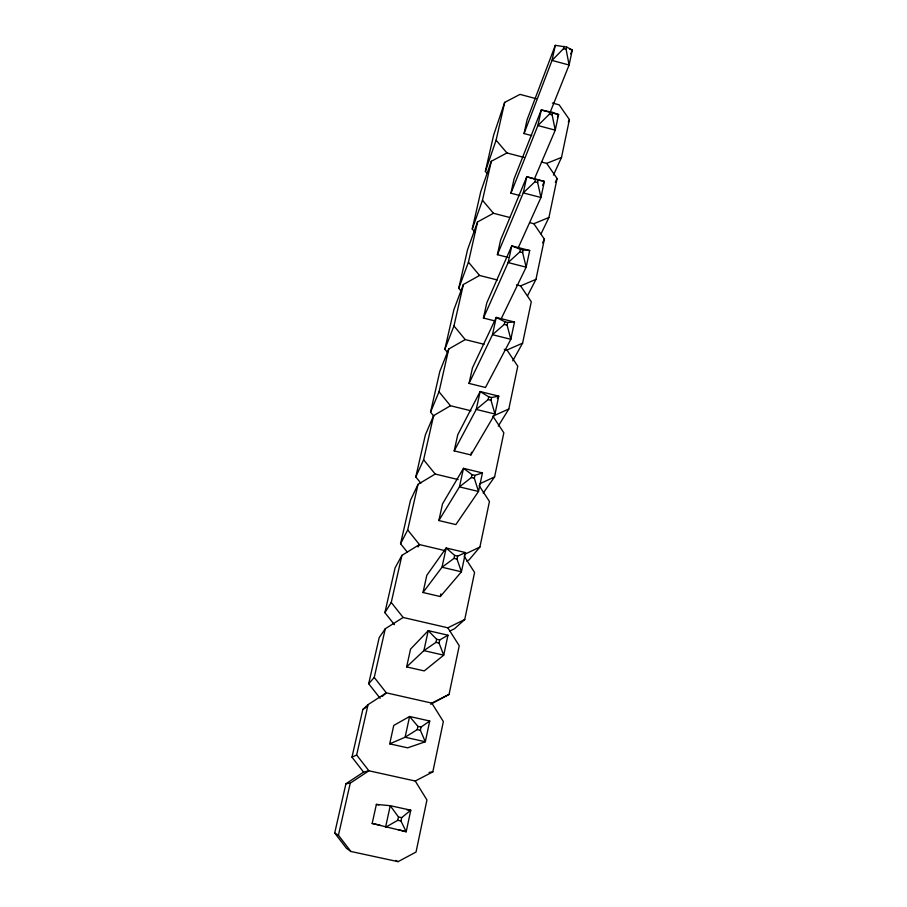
<?xml version="1.0" encoding="UTF-8"?>
<svg xmlns="http://www.w3.org/2000/svg" width="907" height="907" viewBox="0 0 907 907"><rect width="100%" height="100%" fill="white"/><g stroke="black" fill="none" stroke-linecap="round" stroke-linejoin="round"><path stroke-width="1.36" d="M415.236 781.018L426.936 799.974L416.03 852.058L398.071 861.65L350.896 851.48L346.463 848.317L334.706 833.011L345.918 783.761L363.571 772.095L368.911 770.791L415.236 781.018L432.82 771.891L443.353 721.564L431.811 703.118L386.325 692.835L374.24 677.438L385.282 628.744L403.162 617.474L447.843 627.803L464.735 619.515L474.588 572.453L464.101 556.116M430.723 704.229L449.044 694.411L459.237 645.761L447.843 627.803M466.663 561.048L469.078 559.891L479.905 547.046L489.451 501.503L479.1 485.574M483.182 493.136L494.598 476.912L503.839 432.798L492.886 416.166L508.827 408.978L517.772 366.247L506.968 350.011L504.269 349.342M512.761 360.839L522.602 343.163L531.287 301.748L520.607 285.898L516.502 284.855M527.557 295.727L535.969 279.356L544.381 239.187L533.849 223.723L529.801 222.669M541.025 233.904L548.928 217.476L557.091 178.509L546.683 163.385L541.388 162.002M553.463 175.085L561.501 157.433L569.426 119.599L559.143 104.827L552.397 103.035M429.737 721.008L425.326 741.767L407.628 747.833L389.704 743.842L393.751 725.43L409.601 716.485L429.737 721.008L421.052 727.085L420.372 730.305L425.326 741.767L405.1 737.244L389.704 743.842M447.967 635.195L443.716 655.171L424.238 670.919L406.642 666.906L410.554 649.106L428.24 630.648L447.967 635.195L439.702 639.968L436.641 639.265L428.24 630.648L423.898 650.625L406.642 666.906M465.518 552.556L461.425 571.807L440.303 596.545L423.013 592.509L426.812 575.299L446.176 547.987L465.518 552.556L457.65 556.116L454.656 555.413L446.176 547.987L442.004 567.238L423.013 592.509M482.433 472.921L478.499 491.469L455.858 524.586L438.863 520.55L442.525 503.884L463.477 468.341L482.433 472.921L474.939 475.359L472.003 474.644L463.477 468.341L459.441 486.889L438.863 520.55M514.496 322.042L510.822 339.309L485.472 387.482L469.044 383.423L472.49 367.788L496.231 317.439L514.496 322.042L507.682 322.45L504.848 321.736L496.231 317.439L492.478 334.706L469.044 383.423M494.213 320.761L483.442 318.051L486.776 302.904L511.763 245.899L529.688 250.502L526.151 267.18L501.401 318.368M398.32 829.599L406.2 831.764L400.951 821.016L401.665 817.661L410.78 810.189L390.237 805.688L376.371 804.396L372.176 823.454L406.2 831.764L410.78 810.189L406.721 809.736M436.641 639.265L435.972 642.36L423.898 650.625L443.716 655.171L439.045 643.063L439.702 639.968M454.656 555.413L454.01 558.395L442.004 567.238L461.425 571.807L457.015 559.097L457.65 556.116M472.003 474.644L471.379 477.524L459.441 486.889L478.499 491.469L474.327 478.227L474.939 475.359M454.192 450.881L476.254 409.431L494.95 414.023L491.016 400.293L491.605 397.527L498.748 396.132L494.95 414.023L470.903 454.94L454.192 450.881L457.752 434.759L480.143 391.541L498.748 396.132L497.353 398.581M504.848 321.736L504.269 324.411L492.478 334.706L510.822 339.309L507.104 325.125L507.682 322.45M483.442 318.051L508.147 262.577L526.151 267.18L522.636 252.577L523.192 250.003L529.688 250.502M517.897 248.541L540.946 197.499L537.636 182.522L538.168 180.028L526.763 176.774L500.619 239.992L497.387 254.674L507.988 257.384M534.291 179.212L555.254 130.155L552.125 114.838L552.635 112.423L541.275 109.974L514.054 178.962L510.924 193.214L520.051 195.583M510.924 193.214L537.885 125.551L549.438 114.123L569.097 65.021L566.127 49.397L566.626 47.062L555.299 45.35L527.092 119.735L524.053 133.567L531.751 135.608M440.303 596.545L440.881 593.892M470.903 454.94L471.481 452.253M397.754 820.313L398.468 816.969L390.237 805.688L385.554 827.275L397.754 820.313L400.951 821.016M417.231 729.602L417.923 726.382L409.601 716.485L405.1 737.244L417.231 729.602L420.372 730.305M488.125 399.579L488.714 396.812L480.143 391.541L476.254 409.431L488.125 399.579L491.016 400.293M519.847 251.863L520.403 249.289L511.763 245.899L508.147 262.577L519.847 251.863L522.636 252.577M497.387 254.674L523.271 192.896L534.892 181.808L535.436 179.314M524.053 133.567L552.023 60.418L563.496 48.683L563.995 46.348M555.299 45.35L552.023 60.418L569.097 65.021L572.294 49.953L566.626 47.062M350.896 851.48L338.436 835.279L350.261 783.126L368.911 770.791L356.644 754.998L368.072 704.614L386.325 692.835L382.198 696.485M394.432 624.674L384.885 612.633L391.246 602.463L401.926 555.367L419.442 544.585L445.518 550.742M407.424 552.284L400.577 543.735L407.697 529.937L418.025 484.361L435.201 474.044L458.126 479.565M420.859 483.204L415.791 476.935L423.614 459.758L433.625 415.621L450.462 405.746L470.994 410.792M433.886 416.234L430.542 412.152L439.022 391.79L448.727 349.048L465.234 339.581L484.077 344.297M447.536 352.54L444.861 349.286L453.965 325.953L463.364 284.515L479.565 275.456L497.353 279.98M461.402 291.442L458.761 288.256L468.443 262.134L477.547 221.954L493.453 213.27L509.609 217.453M474.871 232.101L472.264 228.995L482.479 200.243L491.311 161.276L506.934 152.943L524.155 157.467M487.093 173.43L485.37 171.4L496.095 140.2L504.677 102.378L520.006 94.385L536.207 98.704M363.571 772.095L351.973 757.164L362.834 709.489L368.072 704.614M380.135 698.311L368.695 683.742L379.205 637.576L385.282 628.744M384.885 612.633L395.078 567.907L401.926 555.367M400.577 543.735L410.452 500.369L418.025 484.361M415.791 476.935L425.372 434.884L433.625 415.621M430.542 412.152L439.838 371.348L448.727 349.048M444.861 349.286L453.885 309.684L463.364 284.515M458.761 288.256L467.524 249.799L477.547 221.954M472.264 228.995L480.767 191.615L491.311 161.276M485.37 171.4L493.646 135.075L504.677 102.378M570.73 53.842L572.294 49.953L569.687 49.239M557.476 117.15L558.565 114.577L552.635 112.423M568.304 122.139L569.426 119.599M542.669 185.221L544.37 181.389L526.763 176.774L523.271 192.896L540.946 197.499L544.37 181.389L538.168 180.028M555.311 182.341L557.091 178.509M542.579 242.861L544.381 239.187M418.036 546.955L419.442 544.585L407.697 529.937M498.272 426.109L508.827 408.978M368.695 683.742L374.24 677.438M464.735 619.515L454.532 628.744L449.6 631.17M362.834 709.489L367.448 706.508M431.811 703.118L449.044 694.411M464.622 554.336L479.905 547.046M479.61 483.862L494.598 476.912M351.973 757.164L356.644 754.998M506.968 350.011L522.602 343.163M520.607 285.898L535.969 279.356M533.849 223.723L548.928 217.476M546.683 163.385L561.501 157.433M345.918 783.761L350.261 783.126M429.056 772.413L432.82 771.891M376.371 804.396L378.967 804.962M398.468 816.969L401.665 817.661M372.176 823.454L379.999 825.155M417.923 726.382L421.052 727.085M435.972 642.36L439.045 643.063M454.01 558.395L457.015 559.097M471.379 477.524L474.327 478.227M488.714 396.812L491.605 397.527M504.269 324.411L507.104 325.125M520.403 249.289L523.192 250.003M534.892 181.808L537.636 182.522M549.438 114.123L552.125 114.838M563.496 48.683L566.127 49.397M395.724 860.414L398.071 861.65M334.706 833.011L338.436 835.279M496.095 140.2L506.934 152.943M482.479 200.243L493.453 213.27M468.443 262.134L479.565 275.456M453.965 325.953L465.234 339.581M439.022 391.79L450.462 405.746M423.614 459.758L435.201 474.044M391.246 602.463L403.162 617.474M558.565 114.577L555.254 130.155L537.885 125.551L541.275 109.974L558.565 114.577"/></g></svg>
